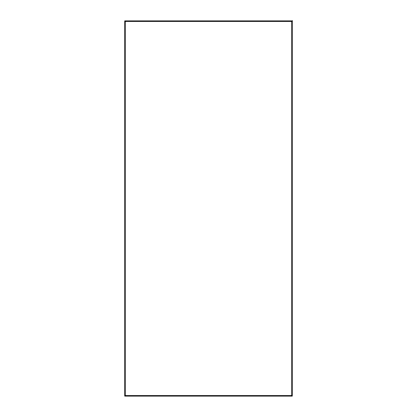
<?xml version="1.0" encoding="UTF-8"?>
<svg xmlns="http://www.w3.org/2000/svg" width="417" height="417" viewBox="0 0 417 417"><rect width="100%" height="100%" fill="white"/><g stroke="black" fill="none" stroke-linecap="round" stroke-linejoin="round"><path stroke-width="0.63" d="M292.244 20.85L124.756 20.85L124.756 396.15L292.244 396.15L292.244 20.85M291.759 21.335L125.241 21.335L125.241 395.665L291.759 395.665L291.759 21.335"/></g></svg>
